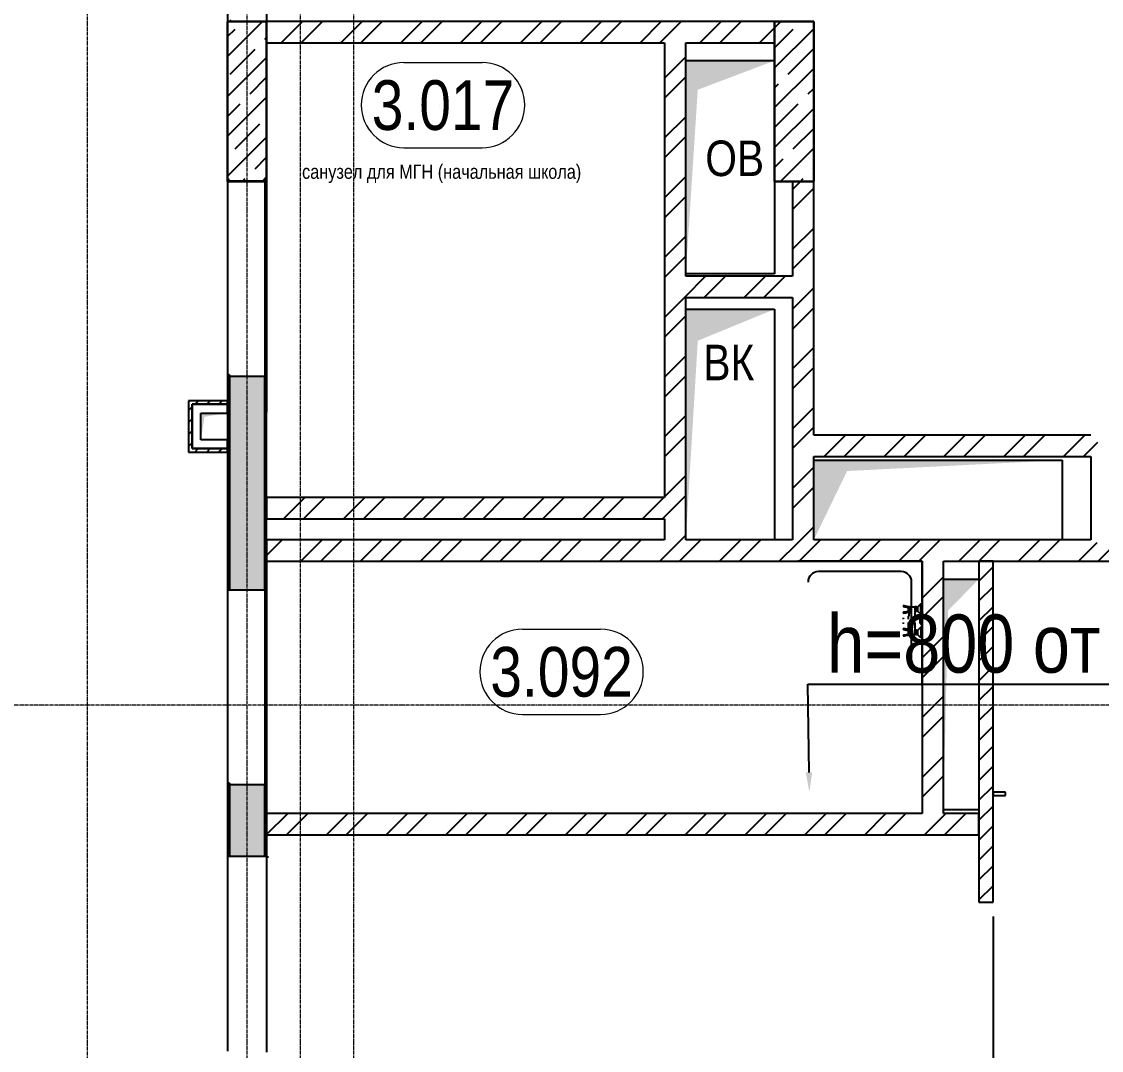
# Model space of a CAD drawing. Header units: millimetres. Extents: x -231292 to 573618, y -153144 to 564035.
# Drawn here: x 19933 to 26013, y 225721 to 231516 of the extents above; entities that cross this region are included whole.
import ezdxf
from ezdxf import colors
from ezdxf.entities.mleader import LeaderData, LeaderLine
from ezdxf.enums import TextEntityAlignment as Align
from ezdxf.math import Vec2, Vec3

# ---------------------------------------------------------------- set-up
doc = ezdxf.new("R2010")
doc.units = ezdxf.units.MM
doc.linetypes.add('CENTER2', pattern=[28.575, 19.05, -3.175, 3.175, -3.175])
doc.linetypes.add('HIDDEN2', pattern=[4.7625, 3.175, -1.5875])
doc.layers.get('0').update_dxf_attribs({"color": 250})
doc.layers.get('Defpoints').update_dxf_attribs({"color": 250})
for name, color, linetype, lineweight in [('АР_Area', 250, 'Continuous', 5), ('АР_Колонны', 250, 'Continuous', 35), ('АР_Отверстия', 250, 'Continuous', 9), ('АР_Стены ГКЛ', 250, 'Continuous', 15), ('АР_Стены ЖБ', 250, 'Continuous', 35), ('АР_Стены кирпич', 250, 'Continuous', 20), ('АР_Стены ПЕНОблок', 250, 'Continuous', 20), ('АР_Тонкая', 250, 'Continuous', 5), ('АР_Штриховка', 250, 'Continuous', 0), ('ВК_Шахты', 5, 'Continuous', 9), ('РД_Оси_100', 250, 'Continuous', 0), ('РД_Разуклонка к трапам', 124, 'Continuous', 0)]:
    doc.layers.add(name, color=color, linetype=linetype, lineweight=lineweight)
doc.layers.add('РД_Проем', color=250, linetype='Continuous', lineweight=0, plot=False)
doc.layers.add('РД_проем_инж перемыч_подсчет', color=250, linetype='Continuous', lineweight=30, plot=False)
doc.styles.add('style1', font='ARIALN.TTF')
pattern_1 = [(45, (-195344.93, 50353), (-168.3798, 168.3798), []), (45, (-195232.68, 50353), (-168.3798, 168.3798), [])]
pattern_2 = [(45, (-195344.93, 50353), (-168.3798, 168.3798), []), (45, (-195232.68, 50353), (-168.3798, 168.3798), [])]

# ---------------------------------------------------------------- blocks, each defined once
blk = doc.blocks.new('MOK-МаркаПом_овал_ареал')
for p, q in [((-2.75, 3), (2.75, 3)), ((-2.75, -3), (2.75, -3))]:
    blk.add_line(p, q)
for centre, radius, start, end in [((-2.75, 0), 3, 90, 270), ((2.75, 0), 3, 270, 90), ((-3.75, 0), 3.5, 0, 0.00095)]:
    blk.add_arc(centre, radius, start, end)
at = {"color": 0, "style": 'style1'}
blk.add_attdef('АР-ПОМЕЩЕНИЕ:НОМЕР', text='', height=3.5, dxfattribs=at).set_placement((0, 0), align=Align.MIDDLE)
at = {"layer": 'Defpoints', "color": 2, "style": 'style1'}
blk.add_attdef('АР-ПОМЕЩЕНИЕ:НАИМЕНОВАНИЕ', text='', height=1, dxfattribs=at).set_placement((-0.094, -4.814), align=Align.MIDDLE)
blk = doc.blocks.new('оси_рен')
at = {"layer": 'РД_Оси_100', "color": 251, "linetype": 'CENTER2', "true_color": 0x636466}
blk.add_line((1225207.916, 177013.25), (1189697.958, 177013.25), dxfattribs=at)
for points in [[(1207052.916, 223268.25), (1207052.916, 135558.25)], [(1207952.916, 135558.25), (1207952.916, 223268.25)], [(1208252.916, 135558.25), (1208252.916, 223268.25)], [(1208552.916, 135558.25), (1208552.916, 223268.25)]]:
    blk.add_lwpolyline(points, dxfattribs=at)

msp = doc.modelspace()

# ---------------------------------------------------------------- hatches: boundary and pattern name
at = {"layer": 'АР_Стены ГКЛ', "linetype": 'Continuous', "lineweight": 25, "true_color": 0x000000}
h = msp.add_hatch(dxfattribs=at)
h.set_pattern_fill('ANSI31', color=18, scale=15, style=0)
h.set_pattern_definition([(45, (-195344.934, 50353), (-33.6759605, 33.6759605), [])])
h.paths.add_polyline_path([(20873.243, 229091.008), (20893.243, 229111.008), (20893.243, 229361.008), (20873.243, 229381.008)], flags=0)
h = msp.add_hatch(dxfattribs=at)
h.set_pattern_fill('ANSI31', color=18, scale=15, style=0)
h.set_pattern_definition([(45, (-195344.934, 50353), (-33.6759605, 33.6759605), [])])
h.paths.add_polyline_path([(20873.243, 229381.008), (20893.243, 229361.008), (21093.243, 229361.008), (21093.243, 229381.008)], flags=0)
h = msp.add_hatch(dxfattribs=at)
h.set_pattern_fill('ANSI31', color=18, scale=15, angle=360, style=0)
h.set_pattern_definition([(45, (-195344.934, 50353), (-33.6759605, 33.6759605), [])])
h.paths.add_polyline_path([(21093.243, 229091.008), (21093.243, 229111.008), (20893.243, 229111.008), (20873.243, 229091.008)], flags=0)
at = {"layer": 'АР_Штриховка', "linetype": 'Continuous', "lineweight": 25, "true_color": 0x000000}
h = msp.add_hatch(dxfattribs=at)
h.set_pattern_fill('AR-CONC', color=18, angle=45, style=0)
h.set_pattern_definition([(95, (-195344.93, 50353), (140.09465, 117.55338), [19.05, -209.55]), (40, (-195344.93, 50353), (-160.01845, 110.17673), [15.24, -167.64058]), (145.451445, (-195333.26, 50362.8), (-19.9238, 227.7301), [16.19001, -178.09024]), (91.1842, (-195380.85, 50388.92), (221.41024, 161.95341), [28.575, -314.325]), (141.63556, (-195362.4, 50402.42), (-7.08662, 342.82676), [24.28502, -267.1356]), (36.18415, (-195380.85, 50388.92), (-7.08662, 342.82676), [22.85997, -251.45973]), (66, (-195353.91, 50397.9), (179.51998, 34.89515), [19.05, -209.55]), (11, (-195353.91, 50397.9), (-86.53993, 173.94119), [15.24, -167.64]), (116.451445, (-195338.95, 50400.81), (92.98005, 208.83634), [16.19001, -178.08994]), (82.5, (-195344.934, 50353), (-57.605469, 61.973414), [0, -165.608, 0, -170.18, 0, -168.275]), (52.5, (-195344.93, 50353), (-23.589727, 118.087), [0, -97.028, 0, -161.798, 0, -64.135]), (12.5, (-195384.986, 50312.95), (99.927863, 91.826196), [0, -63.5, 0, -198.12, 0, -262.89]), (2.5, (-195402.95, 50294.99), (86.763904, 122.722393), [0, -82.55, 0, -131.572, 0, -186.69])])
h.paths.add_polyline_path([(21103.243, 231516.253), (21303.243, 231516.253), (21303.243, 231516.253), (21103.243, 231516.253)], flags=0)
h.paths.add_polyline_path([(21103.243, 232616.253), (21303.243, 232616.253), (21303.243, 232836.253), (21103.243, 232836.253)], flags=0)
h.paths.add_polyline_path([(21103.243, 233786.253), (21303.243, 233786.253), (21303.243, 234156.253), (21103.243, 234156.253)], flags=0)
h = msp.add_hatch(dxfattribs=at)
h.set_pattern_fill('ANSI32', color=18, scale=25, angle=-360, style=0)
h.set_pattern_definition([(45, (-195344.93, 50353), (-168.3798, 168.3798), []), (45, (-195232.68, 50353), (-168.3798, 168.3798), [])])
h.paths.add_polyline_path([(21313.243, 231516.253), (21313.243, 231396.253), (23553.243, 231396.253), (23593.243, 231426.253), (23553.243, 231516.253)], flags=0)
h.paths.add_polyline_path([(23553.243, 231516.253), (23593.243, 231426.253), (23673.243, 231396.253), (24173.244, 231396.253), (24173.244, 231516.253)], flags=0)
h = msp.add_hatch(dxfattribs=at)
h.set_pattern_fill('ANSI32', color=18, scale=25, angle=-360, style=0)
h.set_pattern_definition(pattern_2)
h.paths.add_polyline_path([(23673.243, 231396.253), (23593.243, 231426.253), (23553.243, 231396.253), (23553.243, 229961.485), (23643.243, 230001.485), (23673.243, 230081.485)], flags=0)
h.paths.add_polyline_path([(23673.243, 229961.485), (23643.243, 230001.485), (23553.243, 229961.485), (23553.243, 228836.253), (23583.243, 228796.253), (23673.243, 228836.253)], flags=0)
h.paths.add_polyline_path([(23673.243, 228836.253), (23583.243, 228796.253), (23553.243, 228716.253), (23553.243, 228596.253), (23593.243, 228566.253), (23673.243, 228596.253)], flags=0)
h = msp.add_hatch(dxfattribs=at)
h.set_pattern_fill('AR-CONC', color=18, angle=45, style=0)
h.set_pattern_definition([(95, (-195344.93, 50353), (140.09465, 117.55338), [19.05, -209.55]), (40, (-195344.93, 50353), (-160.01845, 110.17673), [15.24, -167.64058]), (145.451445, (-195333.26, 50362.8), (-19.9238, 227.7301), [16.19001, -178.09024]), (91.1842, (-195380.85, 50388.92), (221.41024, 161.95341), [28.575, -314.325]), (141.63556, (-195362.4, 50402.42), (-7.08662, 342.82676), [24.28502, -267.1356]), (36.18415, (-195380.85, 50388.92), (-7.08662, 342.82676), [22.85997, -251.45973]), (66, (-195353.91, 50397.9), (179.51998, 34.89515), [19.05, -209.55]), (11, (-195353.91, 50397.9), (-86.53993, 173.94119), [15.24, -167.64]), (116.451445, (-195338.95, 50400.81), (92.98005, 208.83634), [16.19001, -178.08994]), (82.5, (-195344.934, 50353), (-57.605469, 61.973414), [0, -165.608, 0, -170.18, 0, -168.275]), (52.5, (-195344.93, 50353), (-23.589727, 118.087), [0, -97.028, 0, -161.798, 0, -64.135]), (12.5, (-195384.986, 50312.95), (99.927863, 91.826196), [0, -63.5, 0, -198.12, 0, -262.89]), (2.5, (-195402.95, 50294.99), (86.763904, 122.722393), [0, -82.55, 0, -131.572, 0, -186.69])])
h.paths.add_polyline_path([(21103.243, 225715.253), (21303.243, 225715.253), (21303.243, 225716.253), (21103.243, 225716.253)], flags=0)
h.paths.add_polyline_path([(21103.243, 226816.253), (21303.243, 226816.253), (21303.243, 226936.253), (21103.243, 226936.253)], flags=0)
h.paths.add_polyline_path([(21103.243, 226936.253), (21303.243, 226936.253), (21303.243, 227216.253), (21103.243, 227216.253)], flags=0)
h.paths.add_polyline_path([(21103.243, 228316.253), (21303.243, 228316.253), (21303.243, 228596.253), (21103.243, 228596.253)], flags=0)
h.paths.add_polyline_path([(21103.243, 228596.253), (21303.243, 228596.253), (21303.243, 228836.253), (21103.243, 228836.253)], flags=0)
h.paths.add_polyline_path([(21103.243, 228836.253), (21303.243, 228836.253), (21303.243, 229516.253), (21103.243, 229516.253)], flags=0)
h.paths.add_polyline_path([(21103.243, 230616.253), (21303.243, 230616.253), (21303.243, 230617.253), (21103.243, 230617.253)], flags=0)
h = msp.add_hatch(dxfattribs=at)
h.set_pattern_fill('ANSI32', color=18, scale=25, angle=-360, style=0)
h.set_pattern_definition(pattern_1)
h.paths.add_polyline_path([(24393.244, 230616.252), (24273.244, 230616.252), (24273.243, 230081.485), (24303.243, 230001.485), (24393.243, 229961.485)], flags=0)
h.paths.add_polyline_path([(24393.243, 229961.485), (24303.243, 230001.485), (24273.243, 229961.485), (24273.243, 229066.253), (24363.243, 229106.253), (24393.243, 229186.253)], flags=0)
h.paths.add_polyline_path([(24393.243, 229066.253), (24363.243, 229106.253), (24273.243, 229066.253), (24273.243, 228596.253), (24313.243, 228566.253), (24393.243, 228596.253)], flags=0)
h = msp.add_hatch(dxfattribs=at)
h.set_pattern_fill('ANSI32', color=18, scale=25, angle=-360, style=0)
h.set_pattern_definition([(45, (-195344.93, 50353), (-168.3798, 168.3798), []), (45, (-195232.68, 50353), (-168.3798, 168.3798), [])])
h.paths.add_polyline_path([(23673.243, 230081.485), (23643.243, 230001.485), (23673.243, 229961.485), (24273.243, 229961.485), (24303.243, 230001.485), (24273.243, 230081.485)], flags=0)
h = msp.add_hatch(dxfattribs=at)
h.set_pattern_fill('ANSI32', color=18, scale=25, style=0)
h.set_pattern_definition(pattern_1)
h.paths.add_polyline_path([(24393.243, 229186.253), (24363.243, 229106.253), (24393.243, 229066.253), (25953.243, 229066.253), (26013.243, 229126.253), (25953.243, 229186.253)], flags=0)
h.paths.add_polyline_path([(26073.243, 229186.253), (26013.243, 229126.253), (26073.243, 229066.253), (27023.183, 229066.253), (27103.183, 229096.253), (27143.183, 229186.253)], flags=0)
h.paths.add_polyline_path([(27143.183, 229186.253), (27103.183, 229096.253), (27143.183, 229066.253), (28903.243, 229066.253), (28903.243, 229186.253)], flags=0)
h = msp.add_hatch(dxfattribs=at)
h.set_pattern_fill('ANSI32', color=18, scale=25, angle=360, style=0)
h.set_pattern_definition(pattern_2)
h.paths.add_polyline_path([(23553.243, 228716.253), (23583.243, 228796.253), (23553.243, 228836.253), (21313.243, 228836.253), (21313.243, 228716.253)], flags=0)
h = msp.add_hatch(dxfattribs=at)
h.set_pattern_fill('ANSI32', color=18, scale=25, angle=360, style=0)
h.set_pattern_definition(pattern_2)
h.paths.add_polyline_path([(28903.243, 228476.253), (28903.243, 228596.253), (27143.183, 228596.253), (27103.183, 228566.253), (27143.183, 228476.253)], flags=0)
h.paths.add_polyline_path([(27143.183, 228476.253), (27103.183, 228566.253), (27023.183, 228596.253), (26073.243, 228596.253), (26033.243, 228566.253), (26073.243, 228476.253)], flags=0)
h.paths.add_polyline_path([(26073.243, 228476.253), (26033.243, 228566.253), (25953.243, 228596.253), (25123.243, 228596.253), (25083.243, 228506.253), (25123.243, 228476.253)], flags=0)
h.paths.add_polyline_path([(25003.243, 228476.253), (25083.243, 228506.253), (25123.243, 228596.253), (24393.243, 228596.253), (24313.243, 228566.253), (24273.243, 228476.253)], flags=0)
h.paths.add_polyline_path([(24273.243, 228476.253), (24313.243, 228566.253), (24273.243, 228596.253), (23673.243, 228596.253), (23593.243, 228566.253), (23553.243, 228476.253)], flags=0)
h.paths.add_polyline_path([(23553.243, 228476.253), (23593.243, 228566.253), (23553.243, 228596.253), (21313.243, 228596.253), (21313.243, 228476.253)], flags=0)
h = msp.add_hatch(dxfattribs=at)
h.set_pattern_fill('ANSI32', color=18, scale=25, style=0)
h.set_pattern_definition([(45, (-195344.93, 50353), (-168.3798, 168.3798), []), (45, (-195232.68, 50353), (-168.3798, 168.3798), [])])
h.paths.add_polyline_path([(25003.243, 227056.253), (25083.243, 227026.253), (25123.243, 227056.253), (25123.243, 228476.253), (25083.243, 228506.253), (25003.243, 228476.253)], flags=0)
at = {"layer": 'АР_Штриховка', "linetype": 'Continuous', "lineweight": 25, "ltscale": 0.5, "true_color": 0x000000}
h = msp.add_hatch(dxfattribs=at)
h.set_pattern_fill('ANSI31', color=18, scale=25, style=0)
h.set_pattern_definition([(45, (-195344.93, 50353), (-56.1266, 56.1266), [])])
h.paths.add_polyline_path([(25323.243, 226556.184), (25403.243, 226556.184), (25403.243, 227156.253), (25323.243, 227156.253)], flags=0)
h.paths.add_polyline_path([(25323.243, 227156.253), (25403.243, 227156.253), (25403.243, 228476.253), (25323.243, 228476.253)], flags=0)
at = {"layer": 'АР_Штриховка', "linetype": 'Continuous', "lineweight": 25, "true_color": 0x000000}
h = msp.add_hatch(dxfattribs=at)
h.set_pattern_fill('ANSI32', color=18, scale=25, style=0)
h.set_pattern_definition(pattern_1)
h.paths.add_polyline_path([(21313.243, 227056.253), (21313.243, 226936.253), (25123.243, 226936.253), (25083.243, 227026.253), (25003.243, 227056.253)], flags=0)
h.paths.add_polyline_path([(25123.243, 227056.253), (25083.243, 227026.253), (25123.243, 226936.253), (25323.243, 226936.253), (25323.243, 227056.253)], flags=0)

# ---------------------------------------------------------------- linework, layer by layer
at = {"color": 18, "linetype": 'Continuous', "lineweight": 25, "true_color": 0x000000}
for p, q in [((23673.244, 230096.252), (23673.244, 231296.252)), ((23673.244, 231296.252), (24173.244, 231296.252)), ((23673.244, 230096.252), (23673.244, 231296.252)), ((23673.244, 231296.252), (24173.244, 231296.252)), ((24173.244, 231296.252), (24173.244, 230096.252)), ((24173.244, 231296.252), (24173.244, 230096.252)), ((24173.244, 230096.252), (23673.244, 230096.252)), ((24173.244, 230096.252), (23673.244, 230096.252)), ((23673.243, 228596.253), (23673.243, 229896.253)), ((23673.243, 229896.253), (24173.243, 229896.253)), ((23673.243, 228596.253), (23673.243, 229896.253)), ((23673.243, 229896.253), (24173.243, 229896.253)), ((24173.243, 229896.253), (24173.243, 228596.253)), ((24173.243, 229896.253), (24173.243, 228596.253)), ((20943.243, 229161.008), (20943.243, 229311.008)), ((20943.243, 229311.008), (21093.243, 229311.008)), ((20943.243, 229161.008), (20943.243, 229311.008)), ((20943.243, 229311.008), (21093.243, 229311.008)), ((21093.243, 229311.008), (21093.243, 229161.008)), ((21093.243, 229311.008), (21093.243, 229161.008)), ((21093.243, 229161.008), (20943.243, 229161.008)), ((21093.243, 229161.008), (20943.243, 229161.008)), ((24393.242, 228596.252), (24393.242, 229046.252)), ((24393.242, 229046.252), (25793.242, 229046.252)), ((24393.242, 228596.252), (24393.242, 229046.252)), ((24393.242, 229046.252), (25793.242, 229046.252)), ((25793.242, 229046.252), (25793.242, 228596.252)), ((25793.242, 229046.252), (25793.242, 228596.252)), ((24173.243, 228596.253), (23673.243, 228596.253)), ((24173.243, 228596.253), (23673.243, 228596.253)), ((25793.242, 228596.252), (24393.242, 228596.252)), ((25793.242, 228596.252), (24393.242, 228596.252)), ((25123.243, 227076.253), (25123.243, 228376.253)), ((25123.243, 228376.253), (25323.243, 228376.253)), ((25123.243, 227076.253), (25123.243, 228376.253)), ((25123.243, 228376.253), (25323.243, 228376.253)), ((25323.243, 228376.253), (25323.243, 227076.253)), ((25323.243, 228376.253), (25323.243, 227076.253)), ((25323.243, 227076.253), (25123.243, 227076.253)), ((25323.243, 227076.253), (25123.243, 227076.253))]:
    msp.add_line(p, q, dxfattribs=at)
at = {"color": 18, "lineweight": 25, "true_color": 0x000000}
for p, q in [((25003.243, 228476.252), (24303.243, 228476.252)), ((25003.243, 228476.252), (24303.243, 228476.252)), ((25003.243, 227776.252), (25003.243, 228476.252)), ((25003.243, 227776.252), (25003.243, 228476.252)), ((24886.576, 228417.919), (24419.91, 228417.919)), ((24886.576, 228417.919), (24419.91, 228417.919)), ((24944.91, 227892.919), (24944.91, 228359.585)), ((24944.91, 227892.919), (24944.91, 228359.585)), ((24898.646, 228220.897), (24922.646, 228215.297)), ((24898.646, 228220.897), (24922.646, 228215.297)), ((24898.646, 228189.297), (24922.646, 228194.897)), ((24898.646, 228189.297), (24922.646, 228194.897)), ((24930.046, 228217.297), (24930.046, 228192.897)), ((24931.246, 228217.297), (24930.046, 228217.297)), ((24930.046, 228217.297), (24930.046, 228192.897)), ((24931.246, 228217.297), (24930.046, 228217.297)), ((24930.046, 228192.897), (24931.246, 228192.897)), ((24930.046, 228192.897), (24931.246, 228192.897)), ((24931.246, 228217.297), (24931.246, 228180.297)), ((24931.246, 228217.297), (24931.246, 228180.297)), ((24933.446, 228220.097), (24962.446, 228220.097)), ((24933.446, 228220.097), (24962.446, 228220.097)), ((24966.446, 228220.235), (24964.446, 228217.635)), ((24966.446, 228220.235), (24964.446, 228217.635)), ((24964.446, 228151.166), (24964.446, 228218.097)), ((24964.446, 228151.166), (24964.446, 228218.097)), ((24964.446, 228215.035), (24966.446, 228212.835)), ((24964.446, 228215.035), (24966.446, 228212.835)), ((24966.446, 228212.835), (24964.446, 228210.035)), ((24966.446, 228212.835), (24964.446, 228210.035)), ((24966.446, 228201.235), (24964.446, 228204.035)), ((24966.446, 228201.235), (24964.446, 228204.035)), ((24964.446, 228199.035), (24966.446, 228201.235)), ((24964.446, 228199.035), (24966.446, 228201.235)), ((24966.446, 228193.835), (24964.446, 228196.435)), ((24966.446, 228193.835), (24964.446, 228196.435)), ((24972.646, 228220.235), (24966.446, 228220.235)), ((24972.646, 228220.235), (24966.446, 228220.235)), ((24966.446, 228212.835), (24972.646, 228212.835)), ((24966.446, 228212.835), (24972.646, 228212.835)), ((24966.446, 228201.235), (24972.646, 228201.235)), ((24966.446, 228201.235), (24972.646, 228201.235)), ((24972.646, 228193.835), (24966.446, 228193.835)), ((24972.646, 228193.835), (24966.446, 228193.835)), ((24974.846, 228217.635), (24972.646, 228220.235)), ((24974.846, 228217.635), (24972.646, 228220.235)), ((24972.646, 228212.835), (24974.846, 228215.035)), ((24972.646, 228212.835), (24974.846, 228215.035)), ((24972.646, 228212.835), (24974.846, 228210.035)), ((24972.646, 228212.835), (24974.846, 228210.035)), ((24972.646, 228201.235), (24974.846, 228204.035)), ((24972.646, 228201.235), (24974.846, 228204.035)), ((24972.646, 228201.235), (24974.846, 228199.035)), ((24972.646, 228201.235), (24974.846, 228199.035)), ((24974.846, 228196.435), (24972.646, 228193.835)), ((24974.846, 228196.435), (24972.646, 228193.835)), ((24974.846, 228196.435), (24974.846, 228217.635)), ((24979.046, 228217.635), (24974.846, 228217.635)), ((24974.846, 228196.435), (24974.846, 228217.635)), ((24979.046, 228217.635), (24974.846, 228217.635)), ((24979.046, 228196.435), (24974.846, 228196.435)), ((24979.046, 228196.435), (24974.846, 228196.435)), ((24995.846, 228236.235), (24979.046, 228220.635)), ((24995.846, 228236.235), (24979.046, 228220.635)), ((24979.046, 228193.435), (24979.046, 228220.635)), ((24979.046, 228193.435), (24979.046, 228220.635)), ((24995.846, 228177.835), (24979.046, 228193.435)), ((24995.846, 228177.835), (24979.046, 228193.435)), ((24995.846, 228177.835), (24995.846, 228236.235)), ((24995.846, 228236.235), (25003.246, 228236.235)), ((24995.846, 228177.835), (24995.846, 228236.235)), ((24995.846, 228236.235), (25003.246, 228236.235)), ((25003.246, 228177.835), (24995.846, 228177.835)), ((25003.246, 228177.835), (24995.846, 228177.835)), ((25003.246, 228236.235), (25003.246, 228177.835)), ((25003.246, 228236.235), (25003.246, 228177.835)), ((24927.14, 228151.166), (24927.14, 228167.847)), ((24927.14, 228151.166), (24927.14, 228167.847)), ((24927.14, 228113.947), (24927.14, 228131.166)), ((24927.14, 228113.947), (24927.14, 228131.166)), ((24964.446, 228064.697), (24964.446, 228131.166)), ((24964.446, 228064.697), (24964.446, 228131.166)), ((25000.246, 228163.166), (24993.246, 228153.666)), ((25000.246, 228163.166), (24993.246, 228153.666)), ((24993.246, 228128.666), (24993.246, 228153.666)), ((24993.246, 228128.666), (24993.246, 228153.666)), ((25000.246, 228119.166), (24993.246, 228128.666)), ((25000.246, 228119.166), (24993.246, 228128.666)), ((25000.246, 228119.166), (25000.246, 228163.166)), ((25003.246, 228163.166), (25000.246, 228163.166)), ((25000.246, 228119.166), (25000.246, 228163.166)), ((25003.246, 228163.166), (25000.246, 228163.166)), ((25003.246, 228119.166), (25000.246, 228119.166)), ((25003.246, 228119.166), (25000.246, 228119.166)), ((25003.246, 228163.166), (25003.246, 228119.166)), ((25003.246, 228163.166), (25003.246, 228119.166)), ((24898.646, 228092.497), (24922.646, 228086.897)), ((24898.646, 228092.497), (24922.646, 228086.897)), ((24898.646, 228060.897), (24922.646, 228066.497)), ((24898.646, 228060.897), (24922.646, 228066.497)), ((24930.046, 228088.897), (24931.246, 228088.897)), ((24930.046, 228064.497), (24930.046, 228088.897)), ((24930.046, 228088.897), (24931.246, 228088.897)), ((24930.046, 228064.497), (24930.046, 228088.897)), ((24931.246, 228064.497), (24930.046, 228064.497)), ((24931.246, 228064.497), (24930.046, 228064.497)), ((24931.246, 228064.497), (24931.246, 228101.497)), ((24931.246, 228064.497), (24931.246, 228101.497)), ((24962.446, 228061.697), (24933.446, 228061.697)), ((24962.446, 228061.697), (24933.446, 228061.697)), ((24964.446, 228064.697), (24962.446, 228061.697)), ((24964.446, 228064.697), (24962.446, 228061.697)), ((24966.446, 228088.497), (24964.446, 228085.897)), ((24966.446, 228088.497), (24964.446, 228085.897)), ((24964.446, 228083.297), (24966.446, 228081.097)), ((24964.446, 228083.297), (24966.446, 228081.097)), ((24966.446, 228081.097), (24964.446, 228078.297)), ((24966.446, 228081.097), (24964.446, 228078.297)), ((24966.446, 228069.497), (24964.446, 228072.297)), ((24966.446, 228069.497), (24964.446, 228072.297)), ((24964.446, 228067.297), (24966.446, 228069.497)), ((24964.446, 228067.297), (24966.446, 228069.497)), ((24966.446, 228062.097), (24964.446, 228064.697)), ((24966.446, 228062.097), (24964.446, 228064.697)), ((24972.646, 228088.497), (24966.446, 228088.497)), ((24972.646, 228088.497), (24966.446, 228088.497)), ((24966.446, 228081.097), (24972.646, 228081.097)), ((24966.446, 228081.097), (24972.646, 228081.097)), ((24966.446, 228069.497), (24972.646, 228069.497)), ((24966.446, 228069.497), (24972.646, 228069.497)), ((24972.646, 228062.097), (24966.446, 228062.097)), ((24972.646, 228062.097), (24966.446, 228062.097)), ((24974.846, 228085.897), (24972.646, 228088.497)), ((24974.846, 228085.897), (24972.646, 228088.497)), ((24972.646, 228081.097), (24974.846, 228083.297)), ((24972.646, 228081.097), (24974.846, 228083.297)), ((24972.646, 228081.097), (24974.846, 228078.297)), ((24972.646, 228081.097), (24974.846, 228078.297)), ((24972.646, 228069.497), (24974.846, 228072.297)), ((24972.646, 228069.497), (24974.846, 228072.297)), ((24972.646, 228069.497), (24974.846, 228067.297)), ((24972.646, 228069.497), (24974.846, 228067.297)), ((24974.846, 228064.697), (24972.646, 228062.097)), ((24974.846, 228064.697), (24972.646, 228062.097)), ((24979.046, 228085.897), (24974.846, 228085.897)), ((24974.846, 228064.697), (24974.846, 228085.897)), ((24979.046, 228085.897), (24974.846, 228085.897)), ((24974.846, 228064.697), (24974.846, 228085.897)), ((24979.046, 228064.697), (24974.846, 228064.697)), ((24979.046, 228064.697), (24974.846, 228064.697)), ((24995.846, 228104.497), (24979.046, 228088.897)), ((24995.846, 228104.497), (24979.046, 228088.897)), ((24979.046, 228061.697), (24979.046, 228088.897)), ((24979.046, 228061.697), (24979.046, 228088.897)), ((24995.846, 228046.097), (24979.046, 228061.697)), ((24995.846, 228046.097), (24979.046, 228061.697)), ((25003.246, 228104.497), (24995.846, 228104.497)), ((24995.846, 228104.497), (24995.846, 228046.097)), ((25003.246, 228104.497), (24995.846, 228104.497)), ((24995.846, 228104.497), (24995.846, 228046.097)), ((25003.246, 228046.097), (25003.246, 228104.497)), ((25003.246, 228046.097), (25003.246, 228104.497)), ((25003.246, 228046.097), (24995.846, 228046.097)), ((25003.246, 228046.097), (24995.846, 228046.097))]:
    msp.add_line(p, q, dxfattribs=at)
for centre, radius, start, end in [((24419.91, 228359.585), 58.333, 90, 180), ((24419.91, 228359.585), 58.333, 90, 180), ((24886.576, 228359.585), 58.333, 0, 90), ((24886.576, 228359.585), 58.333, 0, 90), ((24904.349, 228225.134), 7.104, 178.6862715, 216.6139769), ((24904.349, 228225.134), 7.104, 178.6862715, 216.6139769), ((24904.349, 228185.06), 7.104, 143.3860231, 181.3137285), ((24904.349, 228185.06), 7.104, 143.3860231, 181.3137285), ((24881.647, 228019.457), 206.43, 77.1247052, 85.6663316), ((24881.647, 228019.457), 206.43, 77.1247052, 85.6663316), ((24881.647, 228390.737), 206.43, 274.3336684, 282.8752948), ((24881.647, 228390.737), 206.43, 274.3336684, 282.8752948), ((24904.746, 228314.722), 94.023, 266.2801699, 279.9330539), ((24904.746, 228314.722), 94.023, 266.2801699, 279.9330539), ((24904.746, 228095.472), 94.023, 80.0669461, 93.7198301), ((24904.746, 228095.472), 94.023, 80.0669461, 93.7198301), ((24917.664, 228205.715), 10.8, 356.7185058, 62.5289917), ((24917.664, 228205.715), 10.8, 356.7185058, 62.5289917), ((24917.664, 228204.479), 10.8, 297.4710083, 3.2814942), ((24917.664, 228204.479), 10.8, 297.4710083, 3.2814942), ((24910.318, 228180.297), 20.929, 323.4959791, 0), ((24910.318, 228180.297), 20.929, 323.4959791, 0), ((24925.894, 228216.913), 4.17, 5.286081, 65.1491047), ((24925.894, 228216.913), 4.17, 5.286081, 65.1491047), ((24925.894, 228193.281), 4.17, 294.8508953, 354.713919), ((24925.894, 228193.281), 4.17, 294.8508953, 354.713919), ((24933.446, 228217.833), 2.264, 90, 193.6855468), ((24933.446, 228217.833), 2.264, 90, 193.6855468), ((24962.446, 228218.097), 2, 0, 90), ((24962.446, 228218.097), 2, 0, 90), ((24873.444, 228144.586), 27.929, 13.6270313, 28.0811863), ((24873.444, 228144.586), 27.929, 13.6270313, 28.0811863), ((24873.444, 228137.746), 27.929, 331.9188137, 346.3729687), ((24873.444, 228137.746), 27.929, 331.9188137, 346.3729687), ((24904.349, 228096.734), 7.104, 178.6862715, 216.6139769), ((24904.349, 228096.734), 7.104, 178.6862715, 216.6139769), ((24904.349, 228056.66), 7.104, 143.3860231, 181.3137285), ((24904.349, 228056.66), 7.104, 143.3860231, 181.3137285), ((24881.647, 227891.057), 206.43, 77.1247052, 85.6663316), ((24881.647, 227891.057), 206.43, 77.1247052, 85.6663316), ((24881.647, 228262.337), 206.43, 274.3336684, 282.8752948), ((24881.647, 228262.337), 206.43, 274.3336684, 282.8752948), ((24904.746, 228186.322), 94.023, 266.2801699, 279.9330539), ((24904.746, 228186.322), 94.023, 266.2801699, 279.9330539), ((24904.746, 227967.072), 94.023, 80.0669461, 93.7198301), ((24904.746, 227967.072), 94.023, 80.0669461, 93.7198301), ((24917.664, 228077.315), 10.8, 356.7185058, 62.5289917), ((24917.664, 228077.315), 10.8, 356.7185058, 62.5289917), ((24917.664, 228076.079), 10.8, 297.4710083, 3.2814942), ((24917.664, 228076.079), 10.8, 297.4710083, 3.2814942), ((24910.318, 228101.497), 20.929, 0, 36.5040209), ((24910.318, 228101.497), 20.929, 0, 36.5040209), ((24925.894, 228088.513), 4.17, 5.286081, 65.1491047), ((24925.894, 228088.513), 4.17, 5.286081, 65.1491047), ((24925.894, 228064.881), 4.17, 294.8508953, 354.713919), ((24925.894, 228064.881), 4.17, 294.8508953, 354.713919), ((24933.446, 228063.962), 2.264, 166.3144532, 270), ((24933.446, 228063.962), 2.264, 166.3144532, 270)]:
    msp.add_arc(centre, radius, start, end, dxfattribs=at)
at = {"color": 18, "linetype": 'Continuous', "lineweight": 25, "true_color": 0x000000}
for points in [[(23673.244, 230096.252), (23673.244, 231296.252), (23740.568, 231132.36), (24173.244, 231296.252)], [(23673.244, 230096.252), (23673.244, 231296.252), (23740.568, 231132.36), (24173.244, 231296.252)], [(23673.243, 228596.253), (23673.243, 229896.253), (23740.567, 229718.703), (24173.243, 229896.253)], [(23673.243, 228596.253), (23673.243, 229896.253), (23740.567, 229718.703), (24173.243, 229896.253)], [(20943.243, 229161.008), (20943.243, 229311.008), (20963.44, 229290.522), (21093.243, 229311.008)], [(20943.243, 229161.008), (20943.243, 229311.008), (20963.44, 229290.522), (21093.243, 229311.008)], [(24393.242, 228596.252), (24393.242, 229046.252), (24581.75, 228984.792), (25793.242, 229046.252)], [(24393.242, 228596.252), (24393.242, 229046.252), (24581.75, 228984.792), (25793.242, 229046.252)], [(25123.243, 227076.253), (25123.243, 228376.253), (25150.173, 228198.703), (25323.243, 228376.253)], [(25123.243, 227076.253), (25123.243, 228376.253), (25150.173, 228198.703), (25323.243, 228376.253)]]:
    msp.add_solid(points, dxfattribs=at)
at = {"layer": 'АР_Колонны', "color": 18, "linetype": 'HIDDEN2', "lineweight": 25, "true_color": 0x000000}
for p, q in [((21093.243, 231516.253), (21313.243, 231516.253)), ((21093.243, 230616.253), (21093.243, 231516.253)), ((21313.243, 231516.253), (21313.243, 230616.253)), ((24173.244, 231516.252), (24393.244, 231516.252)), ((24173.244, 230616.252), (24173.244, 231516.252)), ((24393.244, 231516.252), (24393.244, 230616.252)), ((21313.243, 230616.253), (21093.243, 230616.253)), ((24393.244, 230616.252), (24173.244, 230616.252))]:
    msp.add_line(p, q, dxfattribs=at)
at = {"layer": 'АР_Колонны', "color": 18, "linetype": 'Continuous', "lineweight": 25, "true_color": 0x000000}
for p, q in [((21313.243, 231516.253), (21093.243, 231516.253)), ((21093.243, 231516.253), (21093.243, 230616.253)), ((21313.243, 231516.253), (21093.243, 231516.253)), ((21093.243, 231516.253), (21093.243, 230616.253)), ((21313.243, 230616.253), (21313.243, 231516.253)), ((21313.243, 230616.253), (21313.243, 231516.253)), ((24393.244, 231516.252), (24173.244, 231516.252)), ((24173.244, 231516.252), (24173.244, 230616.252)), ((24393.244, 231516.252), (24173.244, 231516.252)), ((24173.244, 231516.252), (24173.244, 230616.252)), ((24393.244, 230616.252), (24393.244, 231516.252)), ((24393.244, 230616.252), (24393.244, 231516.252)), ((21093.243, 230616.253), (21313.243, 230616.253)), ((21093.243, 230616.253), (21313.243, 230616.253)), ((24173.244, 230616.252), (24393.244, 230616.252)), ((24173.244, 230616.252), (24393.244, 230616.252))]:
    msp.add_line(p, q, dxfattribs=at)
at = {"layer": 'АР_Стены ГКЛ', "color": 18, "linetype": 'Continuous', "lineweight": 25, "true_color": 0x000000}
for p, q in [((20873.243, 229381.008), (20873.243, 229091.008)), ((21093.243, 229381.008), (20873.243, 229381.008)), ((20893.243, 229361.008), (20893.243, 229111.008)), ((20893.243, 229111.008), (20893.243, 229361.008)), ((21093.243, 229361.008), (20893.243, 229361.008)), ((20893.243, 229361.008), (21093.243, 229361.008)), ((21093.243, 229361.008), (21093.243, 229381.008)), ((21093.243, 229311.008), (21093.243, 229361.008)), ((20943.243, 229161.008), (20943.243, 229311.008)), ((20943.243, 229311.008), (21093.243, 229311.008)), ((21093.243, 229161.008), (20943.243, 229161.008)), ((21093.243, 229111.008), (21093.243, 229161.008)), ((20873.243, 229091.008), (21093.243, 229091.008)), ((20893.243, 229111.008), (21093.243, 229111.008)), ((21093.243, 229111.008), (20893.243, 229111.008)), ((21093.243, 229091.008), (21093.243, 229111.008)), ((25473.243, 227176.253), (25403.243, 227176.253)), ((25403.243, 227176.253), (25403.243, 227156.253)), ((25403.243, 227156.253), (25473.243, 227156.253)), ((25473.243, 227156.253), (25473.243, 227176.253))]:
    msp.add_line(p, q, dxfattribs=at)
at = {"layer": 'АР_Стены ЖБ', "color": 18, "linetype": 'Continuous', "lineweight": 25, "true_color": 0x000000}
for p, q in [((21313.243, 231516.253), (21093.243, 231516.253)), ((21093.243, 231516.253), (21093.243, 230616.253)), ((21313.243, 230616.253), (21313.243, 231516.253)), ((24393.244, 231516.252), (24173.244, 231516.252)), ((24173.244, 231516.252), (24173.244, 230616.252)), ((24393.244, 230616.252), (24393.244, 231516.252)), ((21093.243, 230616.253), (21313.243, 230616.253)), ((24173.244, 230616.252), (24393.244, 230616.252))]:
    msp.add_line(p, q, dxfattribs=at)
at = {"layer": 'АР_Стены кирпич', "color": 18, "linetype": 'Continuous', "lineweight": 25, "true_color": 0x000000}
for p, q in [((21313.243, 231516.253), (21313.243, 231396.253)), ((23553.243, 231516.253), (21313.243, 231516.253)), ((24173.244, 231516.253), (23553.243, 231516.253)), ((24173.244, 231396.253), (24173.244, 231516.253)), ((21313.243, 231396.253), (23553.243, 231396.253)), ((23553.243, 231396.253), (23553.243, 229961.485)), ((23673.243, 230081.485), (23673.243, 231396.253)), ((23673.243, 231396.253), (24173.244, 231396.253)), ((24273.244, 230616.252), (24273.243, 230081.485)), ((24393.244, 230616.252), (24273.244, 230616.252)), ((24393.243, 229961.485), (24393.244, 230616.252)), ((24273.243, 230081.485), (23673.243, 230081.485)), ((23553.243, 229961.485), (23553.243, 228836.253)), ((23673.243, 228836.253), (23673.243, 229961.485)), ((23673.243, 229961.485), (24273.243, 229961.485)), ((24273.243, 229961.485), (24273.243, 229066.253)), ((24393.243, 229186.253), (24393.243, 229961.485)), ((25953.243, 229186.253), (24393.243, 229186.253)), ((24273.243, 229066.253), (24273.243, 228596.253)), ((24393.243, 229066.253), (25953.243, 229066.253)), ((24393.243, 228596.253), (24393.243, 229066.253)), ((24393.243, 229066.253), (24393.243, 229066.253)), ((25953.243, 229066.253), (25953.243, 228596.253)), ((23553.243, 228836.253), (21313.243, 228836.253)), ((21313.243, 228836.253), (21313.243, 228716.253)), ((23673.243, 228596.253), (23673.243, 228836.253)), ((21313.243, 228716.253), (23553.243, 228716.253)), ((23553.243, 228716.253), (23553.243, 228596.253)), ((23553.243, 228596.253), (21313.243, 228596.253)), ((21313.243, 228596.253), (21313.243, 228476.253)), ((24273.243, 228596.253), (23673.243, 228596.253)), ((25123.243, 228596.253), (24393.243, 228596.253)), ((25953.243, 228596.253), (25123.243, 228596.253)), ((21313.243, 228476.253), (23553.243, 228476.253)), ((23553.243, 228476.253), (24273.243, 228476.253)), ((24273.243, 228476.253), (25003.243, 228476.253)), ((25003.243, 228476.253), (25003.243, 227056.253)), ((25123.243, 228476.253), (26073.243, 228476.253)), ((25123.243, 227056.253), (25123.243, 228476.253)), ((21313.243, 227056.253), (21313.243, 226936.253)), ((25003.243, 227056.253), (21313.243, 227056.253)), ((25323.243, 227056.253), (25123.243, 227056.253)), ((25323.243, 226936.253), (25323.243, 227056.253)), ((21313.243, 226936.253), (25123.243, 226936.253)), ((25123.243, 226936.253), (25323.243, 226936.253))]:
    msp.add_line(p, q, dxfattribs=at)
at = {"layer": 'АР_Стены ПЕНОблок', "color": 18, "linetype": 'Continuous', "lineweight": 25, "true_color": 0x000000}
for p, q in [((21103.243, 231516.253), (21303.243, 231516.253)), ((21303.243, 231516.253), (21103.243, 231516.253)), ((21103.243, 231516.253), (21103.243, 231516.253)), ((21303.243, 231516.253), (21303.243, 231516.253)), ((21303.243, 230617.253), (21103.243, 230617.253)), ((21103.243, 230617.253), (21103.243, 230616.253)), ((21103.243, 230616.253), (21303.243, 230616.253)), ((21303.243, 230616.253), (21303.243, 230617.253)), ((21103.243, 229525.998), (21103.243, 229524.998)), ((21303.243, 229516.253), (21103.243, 229516.253)), ((21103.243, 229516.253), (21103.243, 228836.253)), ((21303.243, 228836.253), (21303.243, 229516.253)), ((21313.243, 229525.998), (21313.243, 229524.998)), ((21103.243, 228836.253), (21103.243, 228596.253)), ((21303.243, 228596.253), (21303.243, 228836.253)), ((21103.243, 228596.253), (21103.243, 228316.253)), ((21303.243, 228316.253), (21303.243, 228596.253)), ((25403.243, 228476.253), (25323.243, 228476.253)), ((25323.243, 228476.253), (25323.243, 227156.253)), ((25403.243, 227156.253), (25403.243, 228476.253)), ((21103.243, 228316.253), (21303.243, 228316.253)), ((21103.243, 227225.998), (21103.243, 227224.998)), ((21303.243, 227216.253), (21103.243, 227216.253)), ((21103.243, 227216.253), (21103.243, 226936.253)), ((21303.243, 226936.253), (21303.243, 227216.253)), ((21313.243, 227225.998), (21313.243, 227224.998)), ((25323.243, 227156.253), (25323.243, 226556.184)), ((25403.243, 226556.184), (25403.243, 227156.253)), ((21103.243, 226936.253), (21103.243, 226816.253)), ((21303.243, 226816.253), (21303.243, 226936.253)), ((21103.243, 226816.253), (21303.243, 226816.253)), ((25323.243, 226556.184), (25403.243, 226556.184))]:
    msp.add_line(p, q, dxfattribs=at)
at = {"layer": 'АР_Тонкая', "color": 18, "linetype": 'Continuous', "lineweight": 25, "true_color": 0x000000}
for p, q in [((21093.243, 231516.253), (21103.243, 231516.253)), ((21103.243, 231516.253), (21093.243, 231516.253)), ((21093.243, 231516.253), (21093.243, 231516.253)), ((21103.243, 231516.253), (21103.243, 231516.253)), ((21303.243, 231516.253), (21313.243, 231516.253)), ((21313.243, 231516.253), (21303.243, 231516.253)), ((21303.243, 231516.253), (21303.243, 231516.253)), ((21313.243, 231516.253), (21313.243, 231516.253)), ((21093.243, 230625.998), (21103.243, 230625.998)), ((21103.243, 230617.253), (21093.243, 230617.253)), ((21093.243, 230617.253), (21093.243, 230616.253)), ((21093.243, 230616.253), (21103.243, 230616.253)), ((21103.243, 230616.253), (21103.243, 230617.253)), ((21303.243, 230625.998), (21313.243, 230625.998)), ((21313.243, 230617.253), (21303.243, 230617.253)), ((21303.243, 230617.253), (21303.243, 230616.253)), ((21303.243, 230616.253), (21313.243, 230616.253)), ((21313.243, 230616.253), (21313.243, 230617.253)), ((21103.243, 229525.998), (21093.243, 229525.998)), ((21093.243, 229525.998), (21093.243, 229524.998)), ((21093.243, 229524.998), (21103.243, 229524.998)), ((21103.243, 229516.253), (21093.243, 229516.253)), ((21093.243, 229516.253), (21093.243, 228836.253)), ((21103.243, 229524.998), (21103.243, 229525.998)), ((21103.243, 228836.253), (21103.243, 229516.253)), ((21313.243, 229525.998), (21303.243, 229525.998)), ((21303.243, 229525.998), (21303.243, 229524.998)), ((21303.243, 229524.998), (21313.243, 229524.998)), ((21313.243, 229516.253), (21303.243, 229516.253)), ((21303.243, 229516.253), (21303.243, 228836.253)), ((21313.243, 229524.998), (21313.243, 229525.998)), ((21313.243, 228836.253), (21313.243, 229516.253)), ((21093.243, 228836.253), (21093.243, 228596.253)), ((21103.243, 228596.253), (21103.243, 228836.253)), ((21303.243, 228836.253), (21303.243, 228596.253)), ((21313.243, 228596.253), (21313.243, 228836.253)), ((21093.243, 228596.253), (21093.243, 228316.253)), ((21103.243, 228316.253), (21103.243, 228596.253)), ((21303.243, 228596.253), (21303.243, 228316.253)), ((21313.243, 228316.253), (21313.243, 228596.253)), ((21093.243, 228325.998), (21103.243, 228325.998)), ((21093.243, 228316.253), (21103.243, 228316.253)), ((21303.243, 228325.998), (21313.243, 228325.998)), ((21303.243, 228316.253), (21313.243, 228316.253)), ((21103.243, 227225.998), (21093.243, 227225.998)), ((21093.243, 227225.998), (21093.243, 227224.998)), ((21093.243, 227224.998), (21103.243, 227224.998)), ((21103.243, 227216.253), (21093.243, 227216.253)), ((21093.243, 227216.253), (21093.243, 226936.253)), ((21103.243, 227224.998), (21103.243, 227225.998)), ((21103.243, 226936.253), (21103.243, 227216.253)), ((21313.243, 227225.998), (21303.243, 227225.998)), ((21303.243, 227225.998), (21303.243, 227224.998)), ((21303.243, 227224.998), (21313.243, 227224.998)), ((21313.243, 227216.253), (21303.243, 227216.253)), ((21303.243, 227216.253), (21303.243, 226936.253)), ((21313.243, 227224.998), (21313.243, 227225.998)), ((21313.243, 226936.253), (21313.243, 227216.253)), ((21093.243, 226936.253), (21093.243, 226816.253)), ((21103.243, 226816.253), (21103.243, 226936.253)), ((21303.243, 226936.253), (21303.243, 226816.253)), ((21313.243, 226816.253), (21313.243, 226936.253)), ((21093.243, 226816.253), (21103.243, 226816.253)), ((21303.243, 226816.253), (21313.243, 226816.253)), ((21313.243, 226811.747), (21323.243, 226811.747))]:
    msp.add_line(p, q, dxfattribs=at)
at = {"layer": 'АР_Штриховка', "color": 18, "linetype": 'Continuous', "lineweight": 25, "true_color": 0x000000}
for p, q in [((21103.243, 231516.253), (21112.988, 231525.999)), ((21093.243, 231319.168), (21290.328, 231516.253)), ((21093.243, 231431.421), (21135.365, 231473.543)), ((24173.244, 231480.585), (24208.911, 231516.252)), ((24173.244, 231256.079), (24393.244, 231476.079)), ((24173.244, 231368.332), (24278.455, 231473.543)), ((21303.745, 231417.416), (21313.243, 231426.914)), ((21107.302, 231220.973), (21247.618, 231361.29)), ((24250.392, 231220.973), (24390.708, 231361.29)), ((21093.243, 231094.661), (21313.243, 231314.661)), ((24173.244, 231031.572), (24393.244, 231251.572)), ((21219.555, 231108.72), (21313.243, 231202.408)), ((24173.244, 231143.825), (24194.265, 231164.847)), ((24362.645, 231108.72), (24393.244, 231139.319)), ((21093.243, 230870.155), (21313.243, 231090.155)), ((21093.243, 230982.408), (21163.429, 231052.594)), ((24173.244, 230919.319), (24306.518, 231052.594)), ((24173.244, 230807.066), (24393.244, 231027.066)), ((21135.365, 230800.024), (21275.682, 230940.34)), ((24278.455, 230800.024), (24393.244, 230914.813)), ((21093.243, 230645.648), (21313.243, 230865.648)), ((24206.937, 230616.252), (24393.244, 230802.559)), ((21247.618, 230687.771), (21313.243, 230753.395)), ((24173.244, 230694.813), (24222.328, 230743.897)), ((24390.708, 230687.771), (24393.244, 230690.306)), ((21176.101, 230616.253), (21191.492, 230631.644)), ((21288.354, 230616.253), (21313.243, 230641.142)), ((24319.19, 230616.252), (24334.582, 230631.644)), ((21093.243, 229516.253), (21102.988, 229525.998)), ((21303.243, 229516.253), (21312.988, 229525.998)), ((21093.243, 227216.253), (21102.988, 227225.998)), ((21303.243, 227216.253), (21312.988, 227225.998))]:
    msp.add_line(p, q, dxfattribs=at)
at = {"layer": 'РД_Проем', "color": 18, "linetype": 'Continuous', "lineweight": 25, "true_color": 0x000000}
for p, q in [((21093.243, 232616.253), (21093.243, 231516.253)), ((21313.243, 232616.253), (21313.243, 231516.253)), ((21093.243, 230625.998), (21093.243, 229525.998)), ((21093.243, 230616.253), (21093.243, 229516.253)), ((21303.243, 230625.998), (21303.243, 229525.998)), ((21313.243, 230616.253), (21313.243, 229516.253)), ((21093.243, 228325.998), (21093.243, 227225.998)), ((21093.243, 228316.253), (21093.243, 227216.253)), ((21303.243, 228325.998), (21303.243, 227225.998)), ((21313.243, 228316.253), (21313.243, 227216.253)), ((21093.243, 226816.253), (21093.243, 225716.253)), ((21313.243, 226816.253), (21313.243, 225716.253)), ((21313.243, 226811.747), (21313.243, 225711.747))]:
    msp.add_line(p, q, dxfattribs=at)
at = {"layer": 'РД_проем_инж перемыч_подсчет', "color": 18, "linetype": 'Continuous', "lineweight": 25, "true_color": 0x000000}
for p, q in [((21093.243, 233966.253), (21093.243, 231516.253)), ((21313.243, 233966.253), (21313.243, 231516.253)), ((21093.243, 230616.253), (21093.243, 229316.253)), ((21313.243, 230616.253), (21313.243, 229316.253)), ((21093.243, 228516.253), (21093.243, 227016.253)), ((21313.243, 228516.253), (21313.243, 227016.253)), ((21093.243, 227026.253), (21093.243, 225726.253)), ((21313.243, 227026.253), (21313.243, 225726.253))]:
    msp.add_line(p, q, dxfattribs=at)
at = {"layer": 'РД_Разуклонка к трапам', "color": 18, "lineweight": 25, "ltscale": 2, "true_color": 0x000000}
msp.add_line((25403.243, 226476.253), (25403.243, 225366.253), dxfattribs=at)

# ---------------------------------------------------------------- block references
at = {"rotation": 359.999868838025}
msp.add_blockref('оси_рен', (-1186750.035, 50655.808), dxfattribs=at)
at = {"layer": 'АР_Area', "color": 18, "linetype": 'Continuous', "lineweight": 15, "true_color": 0x000000, "xscale": 80, "yscale": 80, "zscale": 80}
msp.add_blockref('MOK-МаркаПом_овал_ареал', (22306.165, 231045.991), dxfattribs=at).add_auto_attribs({'АР-ПОМЕЩЕНИЕ:НОМЕР': '3.017', 'АР-ПОМЕЩЕНИЕ:НАИМЕНОВАНИЕ': 'санузел для МГН (начальная школа)'})
at = {"layer": 'АР_Area', "color": 18, "linetype": 'Continuous', "lineweight": 15, "true_color": 0x000000}
ref = msp.add_blockref('MOK-МаркаПом_овал_ареал', (22973.733, 227853.916), dxfattribs=dict(at, xscale=80, yscale=80, zscale=80))
ref.add_attrib('АР-ПОМЕЩЕНИЕ:НОМЕР', '3.092', dxfattribs={"layer": '0', "color": 0, "height": 280, "style": 'style1'}).set_placement((22973.733, 227853.916), align=Align.MIDDLE)

# ---------------------------------------------------------------- texts
at = {"layer": 'АР_Отверстия', "color": 18, "lineweight": 25, "true_color": 0x000000, "style": 'style1'}
msp.add_text('ОВ', height=200, dxfattribs=at).set_placement((23782.896, 230646.185))
at = {"layer": 'ВК_Шахты', "color": 18, "lineweight": 25, "true_color": 0x000000, "style": 'style1'}
msp.add_text('ВК', height=200, dxfattribs=at).set_placement((23772.084, 229496.048))

# ---------------------------------------------------------------- leaders
at = {"layer": 'АР_Стены ГКЛ', "ltscale": 100}
ml = msp.add_multileader_mtext('Standard', dxfattribs=at)
ml.set_content('h=800 от пола', color=256, style='style1')
ml.set_leader_properties(color=256)
ml.build(insert=Vec2(0, 0))
ml.multileader.update_dxf_attribs({"has_dogleg": 0, "text_left_attachment_type": 6, "text_right_attachment_type": 6, "arrow_head_size": 109.152, "scale": 100})
ctx = ml.context
ctx.base_point, ctx.scale, ctx.char_height, ctx.arrow_head_size, ctx.landing_gap_size, ctx.plane_origin, ctx.plane_x_axis, ctx.plane_y_axis = Vec3(24360.318, 227783.399), 100, 327.45629, 109.152, 109.152, Vec3(46602.435, 234371.983), Vec3(1, 0.00000001), Vec3(-0.00000001, 1)
ctx.left_attachment, ctx.right_attachment = 6, 6
notes = []
notes.append((ctx, [(1, (1, 1, 0), (22613.885, 227783.399), (1, 0.00000001), 1746.434, [(0, [(24368.512, 227178.078)], 0, [])])]))
ctx.mtext.insert, ctx.mtext.text_direction, ctx.mtext.rotation, ctx.mtext.flow_direction = Vec3(24469.47, 228176.346), Vec3(1, 0.00000001), 0.00000001, 5
for ctx, leaders in notes:
    for number, flags, end, landing, length, lines in leaders:
        leader = LeaderData()
        leader.index, (leader.has_last_leader_line, leader.has_dogleg_vector, leader.attachment_direction) = number, flags
        leader.last_leader_point, leader.dogleg_vector, leader.dogleg_length = Vec3(end), Vec3(landing), length
        for number, points, colour, breaks in lines:
            line = LeaderLine()
            line.index, line.vertices, line.color, line.breaks = number, Vec3.list(points), colors.encode_raw_color(colour), breaks
            leader.lines.append(line)
        ctx.leaders.append(leader)

doc.saveas('drawing.dxf')
